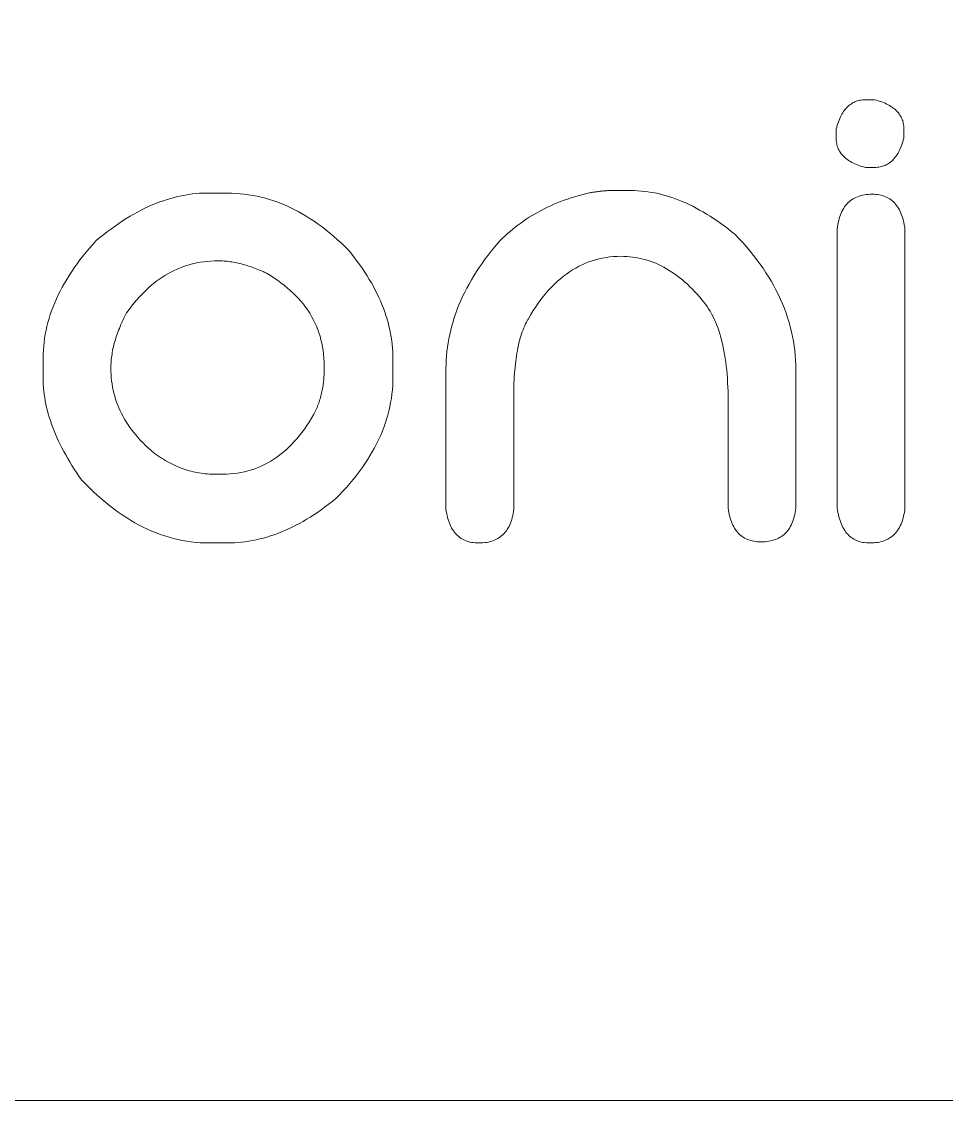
# Model space of a CAD drawing. Header units: metres. Extents: x -2538 to 7610, y -1082 to -498.
# Drawn here: x 6238.15 to 6260.56, y -1081.87 to -1055.73 of the extents above; entities that cross this region are included whole.
import ezdxf

# ---------------------------------------------------------------- set-up
doc = ezdxf.new("R2010")
doc.units = ezdxf.units.M
doc.linetypes.add('AUSGEZOGEN', pattern=[0])
doc.layers.add('Standard', color=7, linetype='AUSGEZOGEN', lineweight=25)

msp = doc.modelspace()

# ---------------------------------------------------------------- linework, layer by layer
at = {"layer": 'Standard', "color": 7, "linetype": 'AUSGEZOGEN', "lineweight": 13}
for points in [[(5769.257, -1081.873), (6331.257, -1081.873), (6331.257, -519.873), (5769.257, -519.873), (5769.257, -1081.873)], [(6258.595, -1057.628), (6258.596, -1057.628), (6258.598, -1057.628), (6258.602, -1057.628), (6258.606, -1057.628), (6258.612, -1057.628), (6258.618, -1057.628), (6258.626, -1057.628), (6258.634, -1057.628), (6258.643, -1057.628), (6258.652, -1057.628), (6258.662, -1057.628), (6258.672, -1057.628), (6258.683, -1057.628), (6258.694, -1057.628), (6258.705, -1057.628), (6258.716, -1057.628), (6258.727, -1057.628), (6258.737, -1057.628), (6258.748, -1057.628), (6258.757, -1057.628), (6258.767, -1057.628), (6258.776, -1057.628), (6258.784, -1057.628), (6258.791, -1057.628), (6258.798, -1057.628), (6258.804, -1057.628), (6258.808, -1057.628), (6258.811, -1057.628), (6258.813, -1057.628), (6258.814, -1057.628), (6258.861, -1057.641), (6258.906, -1057.654), (6258.949, -1057.668), (6258.991, -1057.683), (6259.031, -1057.699), (6259.07, -1057.715), (6259.107, -1057.733), (6259.143, -1057.751), (6259.177, -1057.769), (6259.209, -1057.789), (6259.24, -1057.809), (6259.269, -1057.83), (6259.297, -1057.852), (6259.323, -1057.875), (6259.347, -1057.898), (6259.37, -1057.922), (6259.392, -1057.947), (6259.411, -1057.972), (6259.43, -1057.999), (6259.446, -1058.026), (6259.461, -1058.054), (6259.475, -1058.082), (6259.486, -1058.112), (6259.497, -1058.142), (6259.505, -1058.173), (6259.512, -1058.205), (6259.518, -1058.237), (6259.522, -1058.27), (6259.524, -1058.304), (6259.525, -1058.339), (6259.525, -1058.34), (6259.525, -1058.342), (6259.525, -1058.345), (6259.525, -1058.35), (6259.525, -1058.355), (6259.525, -1058.362), (6259.525, -1058.369), (6259.525, -1058.377), (6259.525, -1058.386), (6259.525, -1058.396), (6259.525, -1058.406), (6259.525, -1058.416), (6259.525, -1058.427), (6259.525, -1058.437), (6259.525, -1058.448), (6259.525, -1058.459), (6259.525, -1058.47), (6259.525, -1058.481), (6259.525, -1058.491), (6259.525, -1058.501), (6259.525, -1058.51), (6259.525, -1058.519), (6259.525, -1058.527), (6259.525, -1058.535), (6259.525, -1058.541), (6259.525, -1058.547), (6259.525, -1058.552), (6259.525, -1058.555), (6259.525, -1058.557), (6259.525, -1058.558), (6259.512, -1058.604), (6259.499, -1058.649), (6259.485, -1058.693), (6259.47, -1058.735), (6259.454, -1058.775), (6259.438, -1058.814), (6259.42, -1058.851), (6259.402, -1058.886), (6259.384, -1058.92), (6259.364, -1058.953), (6259.344, -1058.983), (6259.323, -1059.013), (6259.301, -1059.04), (6259.278, -1059.066), (6259.255, -1059.091), (6259.231, -1059.114), (6259.206, -1059.135), (6259.181, -1059.155), (6259.154, -1059.173), (6259.127, -1059.19), (6259.099, -1059.205), (6259.071, -1059.218), (6259.041, -1059.23), (6259.011, -1059.24), (6258.98, -1059.249), (6258.949, -1059.256), (6258.916, -1059.261), (6258.883, -1059.265), (6258.849, -1059.268), (6258.814, -1059.269), (6258.813, -1059.269), (6258.811, -1059.269), (6258.808, -1059.269), (6258.804, -1059.269), (6258.798, -1059.269), (6258.791, -1059.269), (6258.784, -1059.269), (6258.776, -1059.269), (6258.767, -1059.269), (6258.757, -1059.269), (6258.748, -1059.269), (6258.737, -1059.269), (6258.727, -1059.269), (6258.716, -1059.269), (6258.705, -1059.269), (6258.694, -1059.269), (6258.683, -1059.269), (6258.672, -1059.269), (6258.662, -1059.269), (6258.652, -1059.269), (6258.643, -1059.269), (6258.634, -1059.269), (6258.626, -1059.269), (6258.618, -1059.269), (6258.612, -1059.269), (6258.606, -1059.269), (6258.602, -1059.269), (6258.598, -1059.269), (6258.596, -1059.269), (6258.595, -1059.269), (6258.549, -1059.256), (6258.504, -1059.242), (6258.46, -1059.228), (6258.418, -1059.213), (6258.378, -1059.198), (6258.339, -1059.181), (6258.302, -1059.164), (6258.267, -1059.146), (6258.233, -1059.127), (6258.2, -1059.108), (6258.17, -1059.087), (6258.14, -1059.066), (6258.113, -1059.044), (6258.087, -1059.022), (6258.062, -1058.999), (6258.039, -1058.975), (6258.018, -1058.95), (6257.998, -1058.924), (6257.98, -1058.898), (6257.963, -1058.871), (6257.948, -1058.843), (6257.935, -1058.814), (6257.923, -1058.785), (6257.913, -1058.755), (6257.904, -1058.724), (6257.897, -1058.692), (6257.892, -1058.66), (6257.888, -1058.626), (6257.885, -1058.592), (6257.884, -1058.558), (6257.884, -1058.557), (6257.884, -1058.555), (6257.884, -1058.552), (6257.884, -1058.547), (6257.884, -1058.541), (6257.884, -1058.535), (6257.884, -1058.527), (6257.884, -1058.519), (6257.884, -1058.51), (6257.884, -1058.501), (6257.884, -1058.491), (6257.884, -1058.481), (6257.884, -1058.47), (6257.884, -1058.459), (6257.884, -1058.448), (6257.884, -1058.437), (6257.884, -1058.427), (6257.884, -1058.416), (6257.884, -1058.406), (6257.884, -1058.396), (6257.884, -1058.386), (6257.884, -1058.377), (6257.884, -1058.369), (6257.884, -1058.362), (6257.884, -1058.355), (6257.884, -1058.35), (6257.884, -1058.345), (6257.884, -1058.342), (6257.884, -1058.34), (6257.884, -1058.339), (6257.897, -1058.292), (6257.911, -1058.247), (6257.925, -1058.204), (6257.94, -1058.162), (6257.956, -1058.122), (6257.972, -1058.083), (6257.989, -1058.046), (6258.007, -1058.01), (6258.026, -1057.976), (6258.045, -1057.944), (6258.066, -1057.913), (6258.087, -1057.884), (6258.109, -1057.856), (6258.131, -1057.83), (6258.154, -1057.806), (6258.179, -1057.783), (6258.203, -1057.761), (6258.229, -1057.742), (6258.255, -1057.724), (6258.282, -1057.707), (6258.31, -1057.692), (6258.339, -1057.678), (6258.368, -1057.667), (6258.398, -1057.656), (6258.429, -1057.648), (6258.461, -1057.641), (6258.494, -1057.635), (6258.527, -1057.631), (6258.561, -1057.629), (6258.595, -1057.628)], [(6242.634, -1059.891), (6242.635, -1059.891), (6242.64, -1059.891), (6242.647, -1059.891), (6242.657, -1059.891), (6242.67, -1059.891), (6242.685, -1059.891), (6242.701, -1059.891), (6242.72, -1059.891), (6242.74, -1059.891), (6242.761, -1059.891), (6242.784, -1059.891), (6242.807, -1059.891), (6242.831, -1059.891), (6242.855, -1059.891), (6242.88, -1059.891), (6242.904, -1059.891), (6242.929, -1059.891), (6242.952, -1059.891), (6242.976, -1059.891), (6242.998, -1059.891), (6243.019, -1059.891), (6243.039, -1059.891), (6243.058, -1059.891), (6243.075, -1059.891), (6243.089, -1059.891), (6243.102, -1059.891), (6243.112, -1059.891), (6243.119, -1059.891), (6243.124, -1059.891), (6243.126, -1059.891), (6243.231, -1059.892), (6243.335, -1059.897), (6243.439, -1059.905), (6243.543, -1059.915), (6243.646, -1059.929), (6243.749, -1059.946), (6243.851, -1059.967), (6243.953, -1059.99), (6244.055, -1060.016), (6244.156, -1060.046), (6244.256, -1060.078), (6244.356, -1060.114), (6244.456, -1060.153), (6244.555, -1060.194), (6244.654, -1060.239), (6244.752, -1060.287), (6244.85, -1060.338), (6244.947, -1060.393), (6245.044, -1060.45), (6245.14, -1060.51), (6245.236, -1060.574), (6245.331, -1060.641), (6245.426, -1060.71), (6245.521, -1060.783), (6245.615, -1060.859), (6245.709, -1060.938), (6245.802, -1061.02), (6245.895, -1061.105), (6245.987, -1061.194), (6246.079, -1061.285), (6246.149, -1061.372), (6246.216, -1061.458), (6246.281, -1061.545), (6246.344, -1061.632), (6246.405, -1061.719), (6246.463, -1061.806), (6246.518, -1061.893), (6246.572, -1061.98), (6246.623, -1062.067), (6246.671, -1062.154), (6246.717, -1062.241), (6246.761, -1062.329), (6246.803, -1062.416), (6246.842, -1062.503), (6246.879, -1062.591), (6246.913, -1062.678), (6246.945, -1062.766), (6246.975, -1062.854), (6247.002, -1062.941), (6247.027, -1063.029), (6247.049, -1063.117), (6247.069, -1063.205), (6247.087, -1063.293), (6247.103, -1063.381), (6247.116, -1063.469), (6247.126, -1063.557), (6247.135, -1063.645), (6247.141, -1063.733), (6247.144, -1063.822), (6247.145, -1063.91), (6247.145, -1063.912), (6247.145, -1063.916), (6247.145, -1063.922), (6247.145, -1063.931), (6247.145, -1063.943), (6247.145, -1063.956), (6247.145, -1063.971), (6247.145, -1063.987), (6247.145, -1064.005), (6247.145, -1064.024), (6247.145, -1064.044), (6247.145, -1064.064), (6247.145, -1064.085), (6247.145, -1064.107), (6247.145, -1064.129), (6247.145, -1064.151), (6247.145, -1064.172), (6247.145, -1064.194), (6247.145, -1064.214), (6247.145, -1064.234), (6247.145, -1064.253), (6247.145, -1064.271), (6247.145, -1064.287), (6247.145, -1064.302), (6247.145, -1064.315), (6247.145, -1064.326), (6247.145, -1064.335), (6247.145, -1064.342), (6247.145, -1064.346), (6247.145, -1064.348), (6247.144, -1064.452), (6247.139, -1064.556), (6247.131, -1064.659), (6247.12, -1064.762), (6247.107, -1064.864), (6247.089, -1064.967), (6247.069, -1065.068), (6247.046, -1065.17), (6247.02, -1065.271), (6246.99, -1065.371), (6246.958, -1065.472), (6246.922, -1065.571), (6246.883, -1065.671), (6246.842, -1065.77), (6246.797, -1065.869), (6246.749, -1065.967), (6246.697, -1066.065), (6246.643, -1066.162), (6246.586, -1066.259), (6246.525, -1066.356), (6246.462, -1066.452), (6246.395, -1066.548), (6246.326, -1066.643), (6246.253, -1066.739), (6246.177, -1066.833), (6246.098, -1066.928), (6246.016, -1067.021), (6245.93, -1067.115), (6245.842, -1067.208), (6245.751, -1067.301), (6245.664, -1067.371), (6245.577, -1067.438), (6245.489, -1067.503), (6245.402, -1067.566), (6245.315, -1067.627), (6245.228, -1067.685), (6245.141, -1067.74), (6245.053, -1067.794), (6244.966, -1067.845), (6244.879, -1067.893), (6244.791, -1067.939), (6244.704, -1067.983), (6244.616, -1068.025), (6244.529, -1068.064), (6244.442, -1068.101), (6244.354, -1068.135), (6244.266, -1068.167), (6244.179, -1068.197), (6244.091, -1068.224), (6244.004, -1068.249), (6243.916, -1068.271), (6243.828, -1068.291), (6243.741, -1068.309), (6243.653, -1068.325), (6243.565, -1068.338), (6243.477, -1068.348), (6243.389, -1068.357), (6243.302, -1068.362), (6243.214, -1068.366), (6243.126, -1068.367), (6243.124, -1068.367), (6243.12, -1068.367), (6243.113, -1068.367), (6243.104, -1068.367), (6243.093, -1068.367), (6243.08, -1068.367), (6243.065, -1068.367), (6243.049, -1068.367), (6243.031, -1068.367), (6243.012, -1068.367), (6242.992, -1068.367), (6242.972, -1068.367), (6242.95, -1068.367), (6242.929, -1068.367), (6242.907, -1068.367), (6242.885, -1068.367), (6242.863, -1068.367), (6242.842, -1068.367), (6242.822, -1068.367), (6242.802, -1068.367), (6242.783, -1068.367), (6242.765, -1068.367), (6242.749, -1068.367), (6242.734, -1068.367), (6242.721, -1068.367), (6242.709, -1068.367), (6242.7, -1068.367), (6242.694, -1068.367), (6242.69, -1068.367), (6242.688, -1068.367), (6242.579, -1068.366), (6242.47, -1068.36), (6242.362, -1068.352), (6242.254, -1068.34), (6242.147, -1068.325), (6242.04, -1068.306), (6241.933, -1068.284), (6241.827, -1068.258), (6241.721, -1068.229), (6241.616, -1068.197), (6241.511, -1068.161), (6241.406, -1068.122), (6241.302, -1068.08), (6241.199, -1068.034), (6241.095, -1067.984), (6240.993, -1067.932), (6240.89, -1067.876), (6240.788, -1067.816), (6240.687, -1067.753), (6240.586, -1067.687), (6240.485, -1067.617), (6240.385, -1067.544), (6240.285, -1067.467), (6240.186, -1067.387), (6240.087, -1067.304), (6239.988, -1067.217), (6239.89, -1067.127), (6239.792, -1067.033), (6239.695, -1066.936), (6239.598, -1066.836), (6239.537, -1066.749), (6239.479, -1066.663), (6239.422, -1066.576), (6239.367, -1066.49), (6239.314, -1066.405), (6239.264, -1066.32), (6239.215, -1066.235), (6239.169, -1066.15), (6239.124, -1066.066), (6239.082, -1065.982), (6239.042, -1065.899), (6239.003, -1065.815), (6238.967, -1065.733), (6238.933, -1065.65), (6238.901, -1065.568), (6238.871, -1065.486), (6238.843, -1065.404), (6238.817, -1065.323), (6238.794, -1065.242), (6238.772, -1065.162), (6238.752, -1065.082), (6238.735, -1065.002), (6238.719, -1064.922), (6238.706, -1064.843), (6238.695, -1064.764), (6238.685, -1064.686), (6238.678, -1064.608), (6238.673, -1064.53), (6238.67, -1064.452), (6238.669, -1064.375), (6238.669, -1064.373), (6238.669, -1064.369), (6238.669, -1064.361), (6238.669, -1064.351), (6238.669, -1064.339), (6238.669, -1064.324), (6238.669, -1064.307), (6238.669, -1064.289), (6238.669, -1064.269), (6238.669, -1064.247), (6238.669, -1064.225), (6238.669, -1064.202), (6238.669, -1064.178), (6238.669, -1064.154), (6238.669, -1064.129), (6238.669, -1064.104), (6238.669, -1064.08), (6238.669, -1064.056), (6238.669, -1064.033), (6238.669, -1064.01), (6238.669, -1063.989), (6238.669, -1063.969), (6238.669, -1063.951), (6238.669, -1063.934), (6238.669, -1063.919), (6238.669, -1063.907), (6238.669, -1063.897), (6238.669, -1063.889), (6238.669, -1063.884), (6238.669, -1063.883), (6238.67, -1063.787), (6238.674, -1063.692), (6238.682, -1063.596), (6238.692, -1063.501), (6238.704, -1063.405), (6238.72, -1063.31), (6238.739, -1063.214), (6238.76, -1063.119), (6238.784, -1063.024), (6238.811, -1062.929), (6238.841, -1062.834), (6238.874, -1062.739), (6238.91, -1062.644), (6238.949, -1062.549), (6238.99, -1062.454), (6239.034, -1062.359), (6239.081, -1062.265), (6239.131, -1062.17), (6239.184, -1062.076), (6239.24, -1061.981), (6239.298, -1061.887), (6239.36, -1061.792), (6239.424, -1061.698), (6239.491, -1061.604), (6239.561, -1061.509), (6239.634, -1061.415), (6239.71, -1061.321), (6239.788, -1061.227), (6239.87, -1061.133), (6239.954, -1061.039), (6240.046, -1060.964), (6240.138, -1060.891), (6240.229, -1060.821), (6240.321, -1060.753), (6240.412, -1060.688), (6240.503, -1060.626), (6240.594, -1060.566), (6240.684, -1060.508), (6240.775, -1060.453), (6240.865, -1060.401), (6240.955, -1060.351), (6241.045, -1060.304), (6241.135, -1060.259), (6241.225, -1060.217), (6241.314, -1060.178), (6241.403, -1060.141), (6241.492, -1060.106), (6241.581, -1060.074), (6241.67, -1060.045), (6241.759, -1060.018), (6241.847, -1059.994), (6241.935, -1059.972), (6242.023, -1059.953), (6242.111, -1059.937), (6242.198, -1059.923), (6242.286, -1059.911), (6242.373, -1059.902), (6242.46, -1059.896), (6242.547, -1059.892), (6242.634, -1059.891)], [(6252.423, -1059.829), (6252.424, -1059.829), (6252.429, -1059.829), (6252.436, -1059.829), (6252.447, -1059.829), (6252.459, -1059.829), (6252.474, -1059.829), (6252.49, -1059.829), (6252.509, -1059.829), (6252.529, -1059.829), (6252.55, -1059.829), (6252.573, -1059.829), (6252.596, -1059.829), (6252.62, -1059.829), (6252.644, -1059.829), (6252.669, -1059.829), (6252.693, -1059.829), (6252.718, -1059.829), (6252.742, -1059.829), (6252.765, -1059.829), (6252.787, -1059.829), (6252.808, -1059.829), (6252.828, -1059.829), (6252.847, -1059.829), (6252.864, -1059.829), (6252.878, -1059.829), (6252.891, -1059.829), (6252.901, -1059.829), (6252.909, -1059.829), (6252.913, -1059.829), (6252.915, -1059.829), (6252.996, -1059.83), (6253.078, -1059.834), (6253.16, -1059.84), (6253.242, -1059.848), (6253.325, -1059.859), (6253.407, -1059.872), (6253.49, -1059.887), (6253.572, -1059.904), (6253.655, -1059.924), (6253.738, -1059.947), (6253.821, -1059.972), (6253.905, -1059.999), (6253.988, -1060.028), (6254.072, -1060.06), (6254.156, -1060.094), (6254.239, -1060.13), (6254.324, -1060.169), (6254.408, -1060.211), (6254.492, -1060.254), (6254.577, -1060.3), (6254.661, -1060.348), (6254.746, -1060.399), (6254.831, -1060.452), (6254.916, -1060.507), (6255.002, -1060.565), (6255.087, -1060.625), (6255.173, -1060.687), (6255.258, -1060.752), (6255.344, -1060.819), (6255.43, -1060.889), (6255.527, -1060.99), (6255.621, -1061.091), (6255.711, -1061.194), (6255.798, -1061.296), (6255.882, -1061.4), (6255.962, -1061.504), (6256.039, -1061.608), (6256.113, -1061.713), (6256.183, -1061.819), (6256.251, -1061.926), (6256.315, -1062.032), (6256.375, -1062.14), (6256.433, -1062.248), (6256.487, -1062.357), (6256.538, -1062.466), (6256.585, -1062.576), (6256.63, -1062.686), (6256.671, -1062.798), (6256.708, -1062.909), (6256.743, -1063.021), (6256.774, -1063.134), (6256.802, -1063.248), (6256.827, -1063.362), (6256.848, -1063.476), (6256.866, -1063.592), (6256.881, -1063.708), (6256.892, -1063.824), (6256.9, -1063.941), (6256.905, -1064.059), (6256.907, -1064.177), (6256.907, -1064.188), (6256.907, -1064.219), (6256.907, -1064.27), (6256.907, -1064.339), (6256.907, -1064.424), (6256.907, -1064.524), (6256.907, -1064.638), (6256.907, -1064.763), (6256.907, -1064.899), (6256.907, -1065.043), (6256.907, -1065.195), (6256.907, -1065.353), (6256.907, -1065.516), (6256.907, -1065.681), (6256.907, -1065.848), (6256.907, -1066.015), (6256.907, -1066.18), (6256.907, -1066.343), (6256.907, -1066.501), (6256.907, -1066.653), (6256.907, -1066.798), (6256.907, -1066.933), (6256.907, -1067.059), (6256.907, -1067.172), (6256.907, -1067.272), (6256.907, -1067.357), (6256.907, -1067.426), (6256.907, -1067.477), (6256.907, -1067.509), (6256.907, -1067.52), (6256.9, -1067.573), (6256.892, -1067.625), (6256.883, -1067.675), (6256.871, -1067.724), (6256.859, -1067.77), (6256.845, -1067.815), (6256.829, -1067.858), (6256.812, -1067.899), (6256.793, -1067.938), (6256.773, -1067.975), (6256.752, -1068.011), (6256.729, -1068.045), (6256.704, -1068.076), (6256.678, -1068.107), (6256.651, -1068.135), (6256.622, -1068.161), (6256.591, -1068.186), (6256.559, -1068.209), (6256.526, -1068.23), (6256.491, -1068.249), (6256.454, -1068.266), (6256.416, -1068.282), (6256.377, -1068.295), (6256.336, -1068.307), (6256.294, -1068.317), (6256.25, -1068.325), (6256.204, -1068.332), (6256.158, -1068.336), (6256.109, -1068.339), (6256.059, -1068.34), (6256.014, -1068.339), (6255.971, -1068.336), (6255.928, -1068.332), (6255.887, -1068.325), (6255.847, -1068.317), (6255.809, -1068.307), (6255.772, -1068.295), (6255.736, -1068.282), (6255.701, -1068.266), (6255.667, -1068.249), (6255.635, -1068.23), (6255.604, -1068.209), (6255.575, -1068.186), (6255.546, -1068.161), (6255.519, -1068.135), (6255.493, -1068.107), (6255.469, -1068.076), (6255.446, -1068.045), (6255.424, -1068.011), (6255.403, -1067.975), (6255.384, -1067.938), (6255.365, -1067.899), (6255.349, -1067.858), (6255.333, -1067.815), (6255.319, -1067.77), (6255.306, -1067.724), (6255.294, -1067.675), (6255.283, -1067.625), (6255.274, -1067.573), (6255.266, -1067.52), (6255.266, -1067.511), (6255.266, -1067.486), (6255.266, -1067.447), (6255.266, -1067.393), (6255.266, -1067.327), (6255.266, -1067.249), (6255.266, -1067.161), (6255.266, -1067.064), (6255.266, -1066.958), (6255.266, -1066.846), (6255.266, -1066.728), (6255.266, -1066.605), (6255.266, -1066.479), (6255.266, -1066.35), (6255.266, -1066.221), (6255.266, -1066.091), (6255.266, -1065.963), (6255.266, -1065.836), (6255.266, -1065.714), (6255.266, -1065.595), (6255.266, -1065.483), (6255.266, -1065.378), (6255.266, -1065.28), (6255.266, -1065.192), (6255.266, -1065.114), (6255.266, -1065.048), (6255.266, -1064.995), (6255.266, -1064.955), (6255.266, -1064.93), (6255.266, -1064.922), (6255.266, -1064.809), (6255.264, -1064.698), (6255.26, -1064.59), (6255.255, -1064.484), (6255.249, -1064.379), (6255.241, -1064.277), (6255.232, -1064.178), (6255.222, -1064.08), (6255.21, -1063.985), (6255.196, -1063.891), (6255.182, -1063.8), (6255.166, -1063.711), (6255.148, -1063.624), (6255.129, -1063.54), (6255.109, -1063.457), (6255.088, -1063.377), (6255.064, -1063.299), (6255.04, -1063.223), (6255.014, -1063.149), (6254.987, -1063.078), (6254.958, -1063.008), (6254.928, -1062.941), (6254.897, -1062.876), (6254.864, -1062.813), (6254.83, -1062.753), (6254.794, -1062.694), (6254.757, -1062.638), (6254.719, -1062.583), (6254.679, -1062.531), (6254.637, -1062.481), (6254.579, -1062.412), (6254.521, -1062.345), (6254.462, -1062.28), (6254.402, -1062.218), (6254.342, -1062.158), (6254.281, -1062.1), (6254.22, -1062.045), (6254.158, -1061.992), (6254.096, -1061.941), (6254.033, -1061.893), (6253.97, -1061.847), (6253.906, -1061.803), (6253.841, -1061.762), (6253.777, -1061.723), (6253.711, -1061.687), (6253.645, -1061.653), (6253.579, -1061.621), (6253.512, -1061.591), (6253.445, -1061.564), (6253.377, -1061.54), (6253.308, -1061.517), (6253.239, -1061.497), (6253.17, -1061.48), (6253.1, -1061.464), (6253.029, -1061.451), (6252.958, -1061.441), (6252.887, -1061.432), (6252.814, -1061.427), (6252.742, -1061.423), (6252.669, -1061.422), (6252.578, -1061.424), (6252.488, -1061.429), (6252.399, -1061.437), (6252.311, -1061.449), (6252.225, -1061.464), (6252.139, -1061.482), (6252.055, -1061.504), (6251.972, -1061.529), (6251.89, -1061.558), (6251.809, -1061.59), (6251.729, -1061.625), (6251.65, -1061.664), (6251.573, -1061.706), (6251.496, -1061.751), (6251.421, -1061.8), (6251.347, -1061.852), (6251.274, -1061.907), (6251.202, -1061.966), (6251.131, -1062.028), (6251.061, -1062.093), (6250.993, -1062.162), (6250.925, -1062.234), (6250.859, -1062.31), (6250.794, -1062.389), (6250.73, -1062.471), (6250.667, -1062.557), (6250.605, -1062.646), (6250.544, -1062.738), (6250.485, -1062.834), (6250.426, -1062.933), (6250.403, -1062.973), (6250.381, -1063.016), (6250.359, -1063.06), (6250.338, -1063.105), (6250.318, -1063.152), (6250.299, -1063.2), (6250.28, -1063.25), (6250.262, -1063.302), (6250.245, -1063.354), (6250.229, -1063.409), (6250.214, -1063.465), (6250.199, -1063.522), (6250.185, -1063.581), (6250.172, -1063.641), (6250.16, -1063.703), (6250.148, -1063.767), (6250.138, -1063.832), (6250.128, -1063.898), (6250.119, -1063.966), (6250.111, -1064.036), (6250.103, -1064.106), (6250.096, -1064.179), (6250.09, -1064.253), (6250.085, -1064.328), (6250.081, -1064.405), (6250.077, -1064.484), (6250.075, -1064.564), (6250.073, -1064.645), (6250.071, -1064.728), (6250.071, -1064.813), (6250.071, -1064.821), (6250.071, -1064.847), (6250.071, -1064.889), (6250.071, -1064.945), (6250.071, -1065.015), (6250.071, -1065.097), (6250.071, -1065.19), (6250.071, -1065.292), (6250.071, -1065.403), (6250.071, -1065.521), (6250.071, -1065.646), (6250.071, -1065.775), (6250.071, -1065.908), (6250.071, -1066.043), (6250.071, -1066.18), (6250.071, -1066.316), (6250.071, -1066.452), (6250.071, -1066.584), (6250.071, -1066.714), (6250.071, -1066.838), (6250.071, -1066.956), (6250.071, -1067.067), (6250.071, -1067.17), (6250.071, -1067.263), (6250.071, -1067.344), (6250.071, -1067.414), (6250.071, -1067.47), (6250.071, -1067.512), (6250.071, -1067.538), (6250.071, -1067.547), (6250.064, -1067.601), (6250.056, -1067.653), (6250.047, -1067.703), (6250.035, -1067.751), (6250.023, -1067.798), (6250.009, -1067.842), (6249.993, -1067.885), (6249.976, -1067.926), (6249.957, -1067.965), (6249.937, -1068.003), (6249.916, -1068.038), (6249.893, -1068.072), (6249.868, -1068.104), (6249.842, -1068.134), (6249.815, -1068.162), (6249.786, -1068.189), (6249.755, -1068.213), (6249.723, -1068.236), (6249.69, -1068.257), (6249.655, -1068.276), (6249.618, -1068.293), (6249.58, -1068.309), (6249.541, -1068.323), (6249.5, -1068.334), (6249.458, -1068.344), (6249.414, -1068.353), (6249.368, -1068.359), (6249.322, -1068.364), (6249.273, -1068.366), (6249.223, -1068.367), (6249.178, -1068.366), (6249.135, -1068.364), (6249.092, -1068.359), (6249.051, -1068.353), (6249.011, -1068.344), (6248.973, -1068.334), (6248.936, -1068.323), (6248.9, -1068.309), (6248.865, -1068.293), (6248.831, -1068.276), (6248.799, -1068.257), (6248.768, -1068.236), (6248.739, -1068.213), (6248.71, -1068.189), (6248.683, -1068.162), (6248.658, -1068.134), (6248.633, -1068.104), (6248.61, -1068.072), (6248.588, -1068.038), (6248.567, -1068.003), (6248.548, -1067.965), (6248.53, -1067.926), (6248.513, -1067.885), (6248.497, -1067.842), (6248.483, -1067.798), (6248.47, -1067.751), (6248.458, -1067.703), (6248.448, -1067.653), (6248.438, -1067.601), (6248.43, -1067.547), (6248.43, -1067.536), (6248.43, -1067.504), (6248.43, -1067.452), (6248.43, -1067.382), (6248.43, -1067.295), (6248.43, -1067.194), (6248.43, -1067.078), (6248.43, -1066.951), (6248.43, -1066.813), (6248.43, -1066.666), (6248.43, -1066.512), (6248.43, -1066.351), (6248.43, -1066.186), (6248.43, -1066.018), (6248.43, -1065.848), (6248.43, -1065.679), (6248.43, -1065.51), (6248.43, -1065.345), (6248.43, -1065.185), (6248.43, -1065.03), (6248.43, -1064.883), (6248.43, -1064.745), (6248.43, -1064.618), (6248.43, -1064.503), (6248.43, -1064.401), (6248.43, -1064.315), (6248.43, -1064.245), (6248.43, -1064.193), (6248.43, -1064.161), (6248.43, -1064.149), (6248.432, -1064.044), (6248.436, -1063.939), (6248.443, -1063.835), (6248.453, -1063.73), (6248.465, -1063.626), (6248.481, -1063.522), (6248.499, -1063.419), (6248.52, -1063.315), (6248.544, -1063.212), (6248.57, -1063.109), (6248.6, -1063.006), (6248.632, -1062.904), (6248.667, -1062.801), (6248.704, -1062.699), (6248.745, -1062.598), (6248.788, -1062.496), (6248.834, -1062.395), (6248.883, -1062.294), (6248.935, -1062.193), (6248.989, -1062.093), (6249.047, -1061.992), (6249.107, -1061.892), (6249.17, -1061.793), (6249.235, -1061.693), (6249.304, -1061.594), (6249.375, -1061.495), (6249.449, -1061.396), (6249.526, -1061.297), (6249.606, -1061.199), (6249.688, -1061.101), (6249.745, -1061.042), (6249.803, -1060.984), (6249.862, -1060.927), (6249.922, -1060.872), (6249.983, -1060.818), (6250.046, -1060.765), (6250.11, -1060.714), (6250.175, -1060.664), (6250.241, -1060.615), (6250.308, -1060.567), (6250.376, -1060.521), (6250.446, -1060.476), (6250.517, -1060.432), (6250.589, -1060.39), (6250.662, -1060.349), (6250.737, -1060.309), (6250.812, -1060.27), (6250.889, -1060.233), (6250.967, -1060.197), (6251.046, -1060.162), (6251.127, -1060.128), (6251.208, -1060.096), (6251.291, -1060.065), (6251.375, -1060.035), (6251.46, -1060.007), (6251.546, -1059.98), (6251.634, -1059.954), (6251.722, -1059.929), (6251.812, -1059.906), (6251.903, -1059.884), (6251.925, -1059.88), (6251.946, -1059.877), (6251.967, -1059.873), (6251.988, -1059.87), (6252.009, -1059.867), (6252.029, -1059.864), (6252.049, -1059.861), (6252.068, -1059.858), (6252.088, -1059.856), (6252.107, -1059.853), (6252.125, -1059.851), (6252.144, -1059.849), (6252.162, -1059.847), (6252.18, -1059.845), (6252.197, -1059.843), (6252.214, -1059.841), (6252.231, -1059.839), (6252.248, -1059.838), (6252.264, -1059.836), (6252.28, -1059.835), (6252.296, -1059.834), (6252.311, -1059.833), (6252.326, -1059.832), (6252.341, -1059.831), (6252.355, -1059.831), (6252.369, -1059.83), (6252.383, -1059.83), (6252.396, -1059.829), (6252.41, -1059.829), (6252.423, -1059.829)], [(6258.759, -1059.918), (6258.804, -1059.919), (6258.848, -1059.922), (6258.89, -1059.926), (6258.932, -1059.933), (6258.971, -1059.942), (6259.01, -1059.952), (6259.047, -1059.964), (6259.083, -1059.978), (6259.118, -1059.994), (6259.151, -1060.012), (6259.184, -1060.032), (6259.214, -1060.054), (6259.244, -1060.077), (6259.272, -1060.103), (6259.3, -1060.13), (6259.325, -1060.159), (6259.35, -1060.19), (6259.373, -1060.223), (6259.395, -1060.258), (6259.416, -1060.295), (6259.435, -1060.333), (6259.453, -1060.374), (6259.47, -1060.416), (6259.486, -1060.461), (6259.5, -1060.507), (6259.513, -1060.555), (6259.525, -1060.605), (6259.535, -1060.656), (6259.545, -1060.71), (6259.552, -1060.766), (6259.552, -1060.788), (6259.552, -1060.852), (6259.552, -1060.955), (6259.552, -1061.094), (6259.552, -1061.266), (6259.552, -1061.468), (6259.552, -1061.697), (6259.552, -1061.95), (6259.552, -1062.225), (6259.552, -1062.517), (6259.552, -1062.824), (6259.552, -1063.143), (6259.552, -1063.471), (6259.552, -1063.805), (6259.552, -1064.143), (6259.552, -1064.48), (6259.552, -1064.814), (6259.552, -1065.142), (6259.552, -1065.461), (6259.552, -1065.769), (6259.552, -1066.061), (6259.552, -1066.335), (6259.552, -1066.588), (6259.552, -1066.817), (6259.552, -1067.019), (6259.552, -1067.191), (6259.552, -1067.33), (6259.552, -1067.434), (6259.552, -1067.498), (6259.552, -1067.52), (6259.546, -1067.575), (6259.538, -1067.629), (6259.528, -1067.681), (6259.517, -1067.73), (6259.504, -1067.779), (6259.49, -1067.825), (6259.475, -1067.869), (6259.458, -1067.911), (6259.439, -1067.952), (6259.419, -1067.99), (6259.397, -1068.027), (6259.374, -1068.062), (6259.35, -1068.095), (6259.324, -1068.126), (6259.296, -1068.155), (6259.267, -1068.183), (6259.237, -1068.208), (6259.205, -1068.232), (6259.171, -1068.253), (6259.136, -1068.273), (6259.1, -1068.291), (6259.062, -1068.307), (6259.022, -1068.321), (6258.982, -1068.333), (6258.939, -1068.344), (6258.895, -1068.352), (6258.85, -1068.359), (6258.803, -1068.363), (6258.755, -1068.366), (6258.705, -1068.367), (6258.66, -1068.366), (6258.616, -1068.363), (6258.574, -1068.359), (6258.533, -1068.352), (6258.493, -1068.344), (6258.454, -1068.333), (6258.417, -1068.321), (6258.381, -1068.307), (6258.346, -1068.291), (6258.313, -1068.273), (6258.281, -1068.253), (6258.25, -1068.232), (6258.22, -1068.208), (6258.192, -1068.183), (6258.165, -1068.155), (6258.139, -1068.126), (6258.114, -1068.095), (6258.091, -1068.062), (6258.069, -1068.027), (6258.049, -1067.99), (6258.029, -1067.952), (6258.011, -1067.911), (6257.994, -1067.869), (6257.979, -1067.825), (6257.964, -1067.779), (6257.951, -1067.73), (6257.939, -1067.681), (6257.929, -1067.629), (6257.92, -1067.575), (6257.912, -1067.52), (6257.912, -1067.498), (6257.912, -1067.434), (6257.912, -1067.33), (6257.912, -1067.191), (6257.912, -1067.019), (6257.912, -1066.817), (6257.912, -1066.588), (6257.912, -1066.335), (6257.912, -1066.061), (6257.912, -1065.769), (6257.912, -1065.461), (6257.912, -1065.142), (6257.912, -1064.814), (6257.912, -1064.48), (6257.912, -1064.143), (6257.912, -1063.805), (6257.912, -1063.471), (6257.912, -1063.143), (6257.912, -1062.824), (6257.912, -1062.517), (6257.912, -1062.225), (6257.912, -1061.95), (6257.912, -1061.697), (6257.912, -1061.468), (6257.912, -1061.266), (6257.912, -1061.094), (6257.912, -1060.955), (6257.912, -1060.852), (6257.912, -1060.788), (6257.912, -1060.766), (6257.918, -1060.71), (6257.927, -1060.656), (6257.936, -1060.605), (6257.947, -1060.555), (6257.96, -1060.507), (6257.974, -1060.461), (6257.99, -1060.416), (6258.007, -1060.374), (6258.025, -1060.333), (6258.045, -1060.295), (6258.067, -1060.258), (6258.09, -1060.223), (6258.115, -1060.19), (6258.141, -1060.159), (6258.168, -1060.13), (6258.197, -1060.103), (6258.228, -1060.077), (6258.26, -1060.054), (6258.293, -1060.032), (6258.328, -1060.012), (6258.364, -1059.994), (6258.402, -1059.978), (6258.442, -1059.964), (6258.483, -1059.952), (6258.525, -1059.942), (6258.569, -1059.933), (6258.614, -1059.926), (6258.661, -1059.922), (6258.71, -1059.919), (6258.759, -1059.918)], [(6240.309, -1064.129), (6240.31, -1064.207), (6240.314, -1064.285), (6240.32, -1064.362), (6240.328, -1064.439), (6240.338, -1064.514), (6240.351, -1064.589), (6240.366, -1064.664), (6240.383, -1064.737), (6240.403, -1064.81), (6240.425, -1064.883), (6240.449, -1064.954), (6240.476, -1065.025), (6240.504, -1065.095), (6240.536, -1065.164), (6240.569, -1065.233), (6240.605, -1065.301), (6240.643, -1065.368), (6240.683, -1065.435), (6240.726, -1065.501), (6240.771, -1065.566), (6240.818, -1065.631), (6240.868, -1065.694), (6240.92, -1065.758), (6240.974, -1065.82), (6241.031, -1065.882), (6241.09, -1065.943), (6241.151, -1066.003), (6241.214, -1066.063), (6241.28, -1066.122), (6241.348, -1066.18), (6241.395, -1066.214), (6241.442, -1066.247), (6241.488, -1066.278), (6241.535, -1066.309), (6241.582, -1066.338), (6241.629, -1066.367), (6241.677, -1066.394), (6241.724, -1066.42), (6241.772, -1066.445), (6241.819, -1066.468), (6241.867, -1066.491), (6241.915, -1066.512), (6241.963, -1066.532), (6242.011, -1066.551), (6242.059, -1066.569), (6242.108, -1066.586), (6242.156, -1066.602), (6242.205, -1066.616), (6242.253, -1066.629), (6242.302, -1066.641), (6242.351, -1066.652), (6242.4, -1066.662), (6242.45, -1066.671), (6242.499, -1066.678), (6242.548, -1066.685), (6242.598, -1066.69), (6242.648, -1066.694), (6242.698, -1066.697), (6242.748, -1066.699), (6242.798, -1066.699), (6242.798, -1066.699), (6242.8, -1066.699), (6242.804, -1066.699), (6242.808, -1066.699), (6242.814, -1066.699), (6242.82, -1066.699), (6242.828, -1066.699), (6242.836, -1066.699), (6242.845, -1066.699), (6242.854, -1066.699), (6242.864, -1066.699), (6242.875, -1066.699), (6242.885, -1066.699), (6242.896, -1066.699), (6242.907, -1066.699), (6242.918, -1066.699), (6242.929, -1066.699), (6242.939, -1066.699), (6242.95, -1066.699), (6242.96, -1066.699), (6242.969, -1066.699), (6242.978, -1066.699), (6242.986, -1066.699), (6242.994, -1066.699), (6243, -1066.699), (6243.006, -1066.699), (6243.01, -1066.699), (6243.014, -1066.699), (6243.016, -1066.699), (6243.016, -1066.699), (6243.108, -1066.698), (6243.198, -1066.693), (6243.287, -1066.685), (6243.375, -1066.673), (6243.461, -1066.659), (6243.547, -1066.641), (6243.631, -1066.62), (6243.714, -1066.596), (6243.796, -1066.569), (6243.876, -1066.538), (6243.955, -1066.504), (6244.033, -1066.467), (6244.11, -1066.427), (6244.186, -1066.384), (6244.26, -1066.337), (6244.334, -1066.287), (6244.406, -1066.234), (6244.476, -1066.178), (6244.546, -1066.118), (6244.614, -1066.055), (6244.681, -1065.989), (6244.747, -1065.92), (6244.812, -1065.847), (6244.876, -1065.772), (6244.938, -1065.693), (6244.999, -1065.611), (6245.059, -1065.525), (6245.118, -1065.437), (6245.175, -1065.345), (6245.231, -1065.25), (6245.247, -1065.217), (6245.263, -1065.183), (6245.278, -1065.15), (6245.292, -1065.116), (6245.306, -1065.082), (6245.32, -1065.048), (6245.333, -1065.014), (6245.345, -1064.979), (6245.357, -1064.945), (6245.368, -1064.91), (6245.379, -1064.875), (6245.389, -1064.84), (6245.398, -1064.805), (6245.407, -1064.77), (6245.416, -1064.734), (6245.424, -1064.698), (6245.431, -1064.663), (6245.438, -1064.627), (6245.444, -1064.591), (6245.45, -1064.554), (6245.455, -1064.518), (6245.46, -1064.481), (6245.464, -1064.445), (6245.467, -1064.408), (6245.47, -1064.371), (6245.473, -1064.334), (6245.475, -1064.296), (6245.476, -1064.259), (6245.477, -1064.221), (6245.477, -1064.184), (6245.477, -1064.183), (6245.477, -1064.182), (6245.477, -1064.181), (6245.477, -1064.178), (6245.477, -1064.176), (6245.477, -1064.172), (6245.477, -1064.169), (6245.477, -1064.164), (6245.477, -1064.16), (6245.477, -1064.155), (6245.477, -1064.15), (6245.477, -1064.145), (6245.477, -1064.14), (6245.477, -1064.134), (6245.477, -1064.129), (6245.477, -1064.123), (6245.477, -1064.118), (6245.477, -1064.113), (6245.477, -1064.108), (6245.477, -1064.103), (6245.477, -1064.098), (6245.477, -1064.093), (6245.477, -1064.089), (6245.477, -1064.086), (6245.477, -1064.082), (6245.477, -1064.08), (6245.477, -1064.077), (6245.477, -1064.076), (6245.477, -1064.075), (6245.477, -1064.074), (6245.476, -1063.98), (6245.471, -1063.887), (6245.463, -1063.796), (6245.452, -1063.706), (6245.439, -1063.617), (6245.421, -1063.53), (6245.401, -1063.444), (6245.378, -1063.359), (6245.352, -1063.275), (6245.322, -1063.193), (6245.29, -1063.112), (6245.254, -1063.033), (6245.215, -1062.955), (6245.174, -1062.878), (6245.129, -1062.803), (6245.081, -1062.729), (6245.029, -1062.656), (6244.975, -1062.585), (6244.918, -1062.515), (6244.857, -1062.446), (6244.794, -1062.378), (6244.727, -1062.312), (6244.658, -1062.248), (6244.585, -1062.184), (6244.509, -1062.122), (6244.43, -1062.062), (6244.348, -1062.002), (6244.262, -1061.944), (6244.174, -1061.887), (6244.083, -1061.832), (6244.04, -1061.812), (6243.998, -1061.793), (6243.957, -1061.775), (6243.915, -1061.757), (6243.873, -1061.74), (6243.832, -1061.724), (6243.791, -1061.708), (6243.75, -1061.693), (6243.71, -1061.679), (6243.67, -1061.665), (6243.629, -1061.652), (6243.589, -1061.639), (6243.55, -1061.628), (6243.51, -1061.617), (6243.471, -1061.606), (6243.432, -1061.597), (6243.393, -1061.588), (6243.354, -1061.579), (6243.316, -1061.572), (6243.278, -1061.565), (6243.24, -1061.558), (6243.202, -1061.553), (6243.164, -1061.548), (6243.127, -1061.543), (6243.09, -1061.54), (6243.053, -1061.537), (6243.016, -1061.534), (6242.979, -1061.533), (6242.943, -1061.532), (6242.907, -1061.531), (6242.819, -1061.533), (6242.732, -1061.537), (6242.646, -1061.544), (6242.561, -1061.554), (6242.477, -1061.566), (6242.394, -1061.582), (6242.312, -1061.6), (6242.231, -1061.621), (6242.151, -1061.645), (6242.071, -1061.671), (6241.993, -1061.7), (6241.916, -1061.733), (6241.84, -1061.768), (6241.764, -1061.805), (6241.69, -1061.846), (6241.617, -1061.889), (6241.544, -1061.935), (6241.473, -1061.984), (6241.403, -1062.036), (6241.333, -1062.09), (6241.265, -1062.148), (6241.197, -1062.208), (6241.131, -1062.271), (6241.065, -1062.336), (6241, -1062.405), (6240.937, -1062.476), (6240.874, -1062.55), (6240.813, -1062.627), (6240.752, -1062.707), (6240.692, -1062.789), (6240.667, -1062.837), (6240.643, -1062.885), (6240.619, -1062.933), (6240.597, -1062.98), (6240.575, -1063.028), (6240.554, -1063.075), (6240.534, -1063.121), (6240.515, -1063.168), (6240.497, -1063.214), (6240.479, -1063.26), (6240.463, -1063.306), (6240.447, -1063.351), (6240.432, -1063.396), (6240.418, -1063.442), (6240.405, -1063.486), (6240.393, -1063.531), (6240.381, -1063.575), (6240.371, -1063.619), (6240.361, -1063.663), (6240.352, -1063.707), (6240.344, -1063.75), (6240.337, -1063.793), (6240.33, -1063.836), (6240.325, -1063.878), (6240.32, -1063.921), (6240.316, -1063.963), (6240.313, -1064.005), (6240.311, -1064.046), (6240.31, -1064.088), (6240.309, -1064.129)]]:
    msp.add_lwpolyline(points, close=True, dxfattribs=at)

doc.saveas('drawing.dxf')
